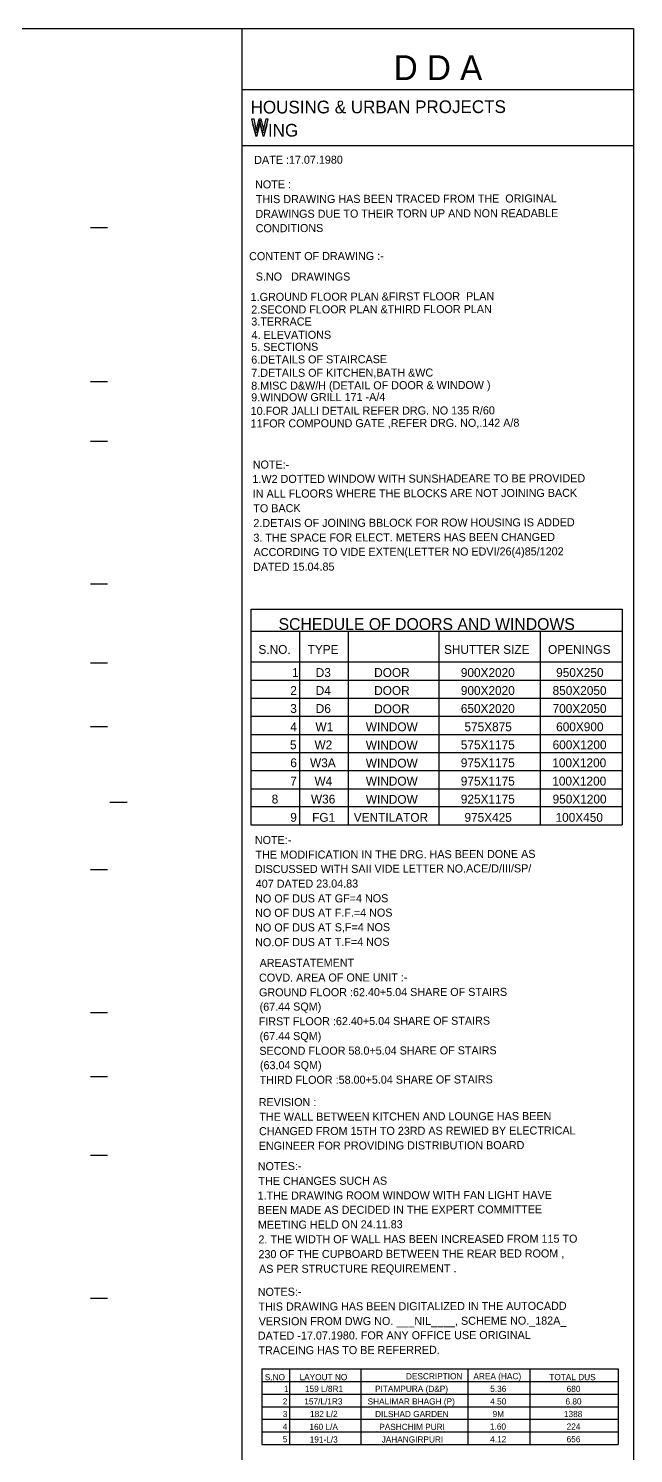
# Model space of a CAD drawing. Header units: millimetres. Extents: x 30 to 55791, y -4580 to 38782.
# Drawn here: x 43916 to 55791, y 10819 to 38782 of the extents above; entities that cross this region are included whole.
import ezdxf

# ---------------------------------------------------------------- set-up
doc = ezdxf.new("R2010")
doc.units = ezdxf.units.MM
doc.layers.add('A-ARCH-REF', color=8, linetype='CONTINUOUS')

msp = doc.modelspace()

# ---------------------------------------------------------------- linework, layer by layer
at = {"layer": 'A-ARCH-REF'}
for p, q in [((2538, 38782), (55791, 38782)), ((48106, 38782), (48106, 2452)), ((55791, 38782), (55791, 2452)), ((48106, 37587), (55791, 37587)), ((48365, 36740), (48301, 37010)), ((48301, 37010), (48336, 37010)), ((48336, 37010), (48371, 36834)), ((48395, 36828), (48442, 37010)), ((48448, 36946), (48401, 36740)), ((48442, 37010), (48477, 37010)), ((48454, 36952), (48448, 36946)), ((48459, 36975), (48454, 36969)), ((48454, 36969), (48454, 36963)), ((48454, 36963), (48454, 36958)), ((48454, 36958), (48454, 36952)), ((48459, 36975), (48459, 36981)), ((48459, 36981), (48459, 36975)), ((48459, 36969), (48459, 36975)), ((48459, 36963), (48459, 36969)), ((48465, 36958), (48459, 36963)), ((48465, 36952), (48465, 36958)), ((48465, 36946), (48465, 36952)), ((48518, 36740), (48465, 36946)), ((48477, 37010), (48512, 36875)), ((48542, 36840), (48583, 37010)), ((48612, 37010), (48548, 36740)), ((48583, 37010), (48612, 37010)), ((48401, 36740), (48365, 36740)), ((48371, 36834), (48371, 36828)), ((48371, 36828), (48377, 36822)), ((48377, 36822), (48377, 36816)), ((48377, 36816), (48377, 36810)), ((48377, 36810), (48377, 36805)), ((48377, 36805), (48377, 36799)), ((48377, 36799), (48377, 36793)), ((48377, 36793), (48383, 36793)), ((48383, 36793), (48389, 36799)), ((48383, 36793), (48383, 36787)), ((48383, 36787), (48383, 36793)), ((48383, 36787), (48383, 36781)), ((48383, 36781), (48383, 36787)), ((48389, 36816), (48389, 36822)), ((48389, 36822), (48395, 36822)), ((48389, 36810), (48389, 36816)), ((48389, 36805), (48389, 36810)), ((48389, 36799), (48389, 36805)), ((48395, 36822), (48395, 36828)), ((48512, 36875), (48512, 36869)), ((48512, 36869), (48518, 36863)), ((48518, 36863), (48518, 36858)), ((48518, 36858), (48518, 36852)), ((48518, 36852), (48518, 36846)), ((48518, 36846), (48518, 36840)), ((48518, 36840), (48524, 36840)), ((48548, 36740), (48518, 36740)), ((48524, 36840), (48524, 36834)), ((48524, 36834), (48524, 36828)), ((48524, 36828), (48524, 36822)), ((48524, 36822), (48524, 36816)), ((48524, 36816), (48524, 36810)), ((48524, 36810), (48530, 36810)), ((48530, 36810), (48530, 36805)), ((48530, 36805), (48530, 36799)), ((48530, 36799), (48530, 36793)), ((48530, 36793), (48530, 36787)), ((48530, 36787), (48530, 36781)), ((48530, 36781), (48530, 36787)), ((48530, 36787), (48536, 36787)), ((48536, 36810), (48536, 36816)), ((48536, 36816), (48542, 36816)), ((48536, 36805), (48536, 36810)), ((48536, 36799), (48536, 36805)), ((48536, 36793), (48536, 36799)), ((48536, 36787), (48536, 36793)), ((48542, 36834), (48542, 36840)), ((48542, 36828), (48542, 36834)), ((48542, 36822), (48542, 36828)), ((48542, 36816), (48542, 36822)), ((48106, 36487), (55791, 36487)), ((45135, 34874), (45464, 34874)), ((45135, 31856), (45464, 31856)), ((45135, 30685), (45464, 30685)), ((45135, 27884), (45464, 27884)), ((48283, 27390), (55568, 27390)), ((48283, 27390), (48283, 23153)), ((55568, 27390), (55568, 23153)), ((48283, 26954), (55568, 26954)), ((49236, 26954), (49236, 23153)), ((50189, 26954), (50189, 23153)), ((51972, 26954), (51972, 23153)), ((53961, 26954), (53961, 23153)), ((45135, 26336), (45464, 26336)), ((48283, 26354), (55568, 26354)), ((48283, 25995), (55568, 25995)), ((48283, 25642), (55568, 25642)), ((48283, 25289), (55568, 25289)), ((45135, 25083), (45464, 25083)), ((48283, 24930), (55568, 24930)), ((48283, 24577), (55568, 24577)), ((48283, 24224), (55568, 24224)), ((48283, 23865), (55568, 23865)), ((45511, 23600), (45853, 23600)), ((48283, 23512), (55568, 23512)), ((48283, 23153), (55568, 23153)), ((45135, 22276), (45464, 22276)), ((45135, 19475), (45464, 19475)), ((45135, 18216), (45464, 18216)), ((45135, 16674), (45464, 16674)), ((45135, 13867), (45464, 13867)), ((48495, 12479), (55491, 12479)), ((48495, 12479), (48495, 10996)), ((49036, 12479), (49036, 10996)), ((50442, 12479), (50442, 10996)), ((52537, 12479), (52537, 10996)), ((53755, 12479), (53755, 10996)), ((55491, 12479), (55491, 10996)), ((48495, 12232), (55491, 12232)), ((48495, 11984), (55491, 11984)), ((48495, 11737), (55491, 11737)), ((48495, 11490), (55491, 11490)), ((48495, 11243), (55491, 11243)), ((48495, 10996), (55491, 10996))]:
    msp.add_line(p, q, dxfattribs=at)

# ---------------------------------------------------------------- texts
for s, height, p in [('D D A', 487.8, (51084, 37769)), ('WING', 249.8, (48301, 36660)), ('S.NO   DRAWINGS', 158.08, (48377, 33835)), ('3.TERRACE', 158.1, (48289, 32953)), ('NOTE:-', 158.1, (48318, 30146)), ('SCHEDULE OF DOORS AND WINDOWS', 231.6, (48824, 26980)), ('S.NO.', 173.7, (48430, 26510)), ('TYPE', 173.7, (49395, 26510)), ('SHUTTER SIZE', 173.7, (52072, 26510)), ('OPENINGS', 173.7, (54114, 26510)), ('1', 174, (49089, 26057)), ('D3', 173.7, (49554, 26057)), ('DOOR', 173.7, (50701, 26057)), ('900X2020', 173.7, (52402, 26057)), ('950X250', 173.7, (54273, 26057)), ('2', 174, (49054, 25704)), ('D4', 173.7, (49554, 25704)), ('DOOR', 173.7, (50701, 25704)), ('900X2020', 173.7, (52402, 25704)), ('850X2050', 173.7, (54203, 25704)), ('3', 174, (49054, 25351)), ('D6', 173.7, (49554, 25351)), ('DOOR', 173.7, (50701, 25345)), ('650X2020', 173.7, (52402, 25351)), ('700X2050', 173.7, (54203, 25351)), ('WINDOW', 173.7, (50537, 24992)), ('575X875', 173.7, (52473, 24992)), ('600X900', 173.7, (54273, 24992)), ('4', 174, (49054, 24992)), ('W1', 173.7, (49548, 24992)), ('5', 174, (49048, 24639)), ('W2', 173.7, (49530, 24639)), ('WINDOW', 173.7, (50537, 24633)), ('575X1175', 173.7, (52402, 24639)), ('600X1200', 173.7, (54203, 24639)), ('6', 174, (49054, 24286)), ('W3A', 173.7, (49442, 24286)), ('WINDOW', 173.7, (50537, 24280)), ('975X1175', 173.7, (52402, 24286)), ('100X1200', 173.7, (54197, 24286)), ('7', 174, (49054, 23927)), ('W4', 173.7, (49530, 23927)), ('WINDOW', 173.7, (50537, 23927)), ('975X1175', 173.7, (52402, 23927)), ('100X1200', 173.7, (54197, 23927)), ('8', 174, (48689, 23574)), ('W36', 173.7, (49460, 23574)), ('WINDOW', 173.7, (50537, 23568)), ('925X1175', 173.7, (52402, 23574)), ('950X1200', 173.7, (54203, 23574)), ('9', 174, (49054, 23215)), ('FG1', 173.7, (49483, 23215)), ('VENTILATOR', 173.7, (50301, 23215)), ('975X425', 173.7, (52473, 23215)), ('100X450', 173.7, (54261, 23215)), ('NOTE:-', 158.1, (48359, 22779)), ('REVISION :', 158.1, (48436, 17636)), ('S.NO', 121.3, (48554, 12258)), ('LAYOUT NO', 121.3, (49236, 12258)), ('DESCRIPTION', 121.27, (51325, 12275)), ('AREA (HAC)', 121.3, (52649, 12275)), ('TOTAL DUS', 121.3, (54138, 12258)), ('1', 121, (48930, 12028)), ('159 L/8R1', 121.3, (49342, 12028)), ('PITAMPURA (D&P)', 121.27, (50719, 12028)), ('5.36', 121.3, (52979, 12028)), ('680', 121.3, (54479, 12028)), ('2', 121, (48907, 11781)), ('157/L/1R3', 121.3, (49330, 11781)), ('SHALIMAR BHAGH (P)', 121.27, (50572, 11781)), ('4.50', 121.3, (52979, 11781)), ('6.80', 121.3, (54456, 11781)), ('3', 121, (48907, 11534)), ('182 L/2', 121.3, (49442, 11534)), ('DILSHAD GARDEN', 121.27, (50719, 11534)), ('9M', 121.3, (53026, 11534)), ('1388', 121.3, (54426, 11534)), ('4', 121, (48907, 11287)), ('160 L/A', 121.3, (49430, 11281)), ('PASHCHIM PURI', 121.27, (50801, 11281)), ('1.60', 121.3, (52973, 11287)), ('224', 121.3, (54479, 11287)), ('5', 121, (48907, 11039)), ('191-L/3', 121.3, (49436, 11034)), ('JAHANGIRPURI', 121.27, (50848, 11034)), ('4.12', 121.3, (52979, 11039)), ('656', 121.3, (54479, 11039))]:
    msp.add_text(s, height=height, dxfattribs=at).set_placement(p)
for s, height, rotation, p in [('HOUSING & URBAN PROJECTS', 249.76, 0.1209, (48276, 37113)), ('DATE :17.07.1980', 158.08, 0.1702, (48347, 36124)), ('NOTE :', 158.1, 0.4228, (48364, 35642)), ('THIS DRAWING HAS BEEN TRACED FROM THE  ORIGINAL', 158.08, 0.1536, (48377, 35354)), ('DRAWINGS DUE TO THEIR TORN UP AND NON READABLE', 158.08, 0.1536, (48371, 35065)), ('CONDITIONS', 158.1, 0.2252, (48376, 34783)), ('CONTENT OF DRAWING :-', 158.08, 0.1152, (48247, 34235)), ('1.GROUND FLOOR PLAN &FIRST FLOOR  PLAN', 158.08, 0.1868, (48276, 33435)), ('2.SECOND FLOOR PLAN &THIRD FLOOR PLAN', 158.08, 0.1266, (48288, 33188)), ('4. ELEVATIONS', 158.08, 0.1925, (48294, 32688)), ('5. SECTIONS', 158.08, 0.2252, (48288, 32453)), ('6.DETAILS OF STAIRCASE', 158.08, 0.2252, (48288, 32205)), ('7.DETAILS OF KITCHEN,BATH &WC', 158.08, 0.0825, (48289, 31946)), ('8.MISC D&W/H (DETAIL OF DOOR & WINDOW )', 158.08, 0.1925, (48288, 31693)), ('9.WINDOW GRILL 171 -A/4', 158.08, 0.2252, (48288, 31464)), ('10.FOR JALLI DETAIL REFER DRG. NO 135 R/60', 158.08, 0.1266, (48277, 31199)), ('11FOR COMPOUND GATE ,REFER DRG. NO,.142 A/8', 158.08, 0.1702, (48277, 30952)), ('1.W2 DOTTED WINDOW WITH SUNSHADEARE TO BE PROVIDED', 158.08, 0.1375, (48312, 29863)), ('IN ALL FLOORS WHERE THE BLOCKS ARE NOT JOINING BACK', 158.08, 0.1427, (48318, 29575)), ('TO BACK', 158.1, 0.3243, (48329, 29287)), ('2.DETAIS OF JOINING BBLOCK FOR ROW HOUSING IS ADDED', 158.08, 0.1427, (48330, 28998)), ('3. THE SPACE FOR ELECT. METERS HAS BEEN CHANGED', 158.08, 0.1536, (48330, 28710)), ('ACCORDING TO VIDE EXTEN(LETTER NO EDVI/26(4)85/1202', 158.08, 0.1484, (48335, 28428)), ('DATED 15.04.85', 158.08, 0.1868, (48324, 28139)), ('THE MODIFICATION IN THE DRG. HAS BEEN DONE AS', 158.08, 0.165, (48371, 22490)), ('DISCUSSED WITH SAII VIDE LETTER NO.ACE/D/III/SP/', 158.08, 0.165, (48359, 22208)), ('407 DATED 23.04.83', 158.08, 0.1484, (48377, 21920)), ('NO OF DUS AT GF=4 NOS', 158.08, 0.1152, (48365, 21631)), ('NO OF DUS AT F.F.=4 NOS', 158.08, 0.11, (48365, 21349)), ('NO OF DUS AT S,F=4 NOS', 158.08, 0.2252, (48365, 21060)), ('NO.OF DUS AT T.F=4 NOS', 158.08, 0.2252, (48365, 20772)), ('AREASTATEMENT', 158.08, 0.165, (48453, 20366)), ('COVD. AREA OF ONE UNIT :-', 158.08, 0.1043, (48441, 20078)), ('GROUND FLOOR :62.40+5.04 SHARE OF STAIRS', 158.08, 0.1209, (48441, 19789)), ('(67.44 SQM)', 158.08, 0.1977, (48453, 19507)), ('FIRST FLOOR :62.40+5.04 SHARE OF STAIRS', 158.08, 0.1977, (48435, 19219)), ('(67.44 SQM)', 158.08, 0.11, (48453, 18930)), ('SECOND FLOOR 58.0+5.04 SHARE OF STAIRS', 158.08, 0.1266, (48447, 18642)), ('(63.04 SQM)', 158.08, 0.11, (48459, 18360)), ('THIRD FLOOR :58.00+5.04 SHARE OF STAIRS', 158.08, 0.1318, (48453, 18071)), ('THE WALL BETWEEN KITCHEN AND LOUNGE HAS BEEN', 158.08, 0.1593, (48447, 17347)), ('CHANGED FROM 15TH TO 23RD AS REWIED BY ELECTRICAL', 158.08, 0.1427, (48441, 17065)), ('ENGINEER FOR PROVIDING DISTRIBUTION BOARD', 158.08, 0.1702, (48435, 16777)), ('NOTES:-', 158.1, 0.3518, (48417, 16377)), ('THE CHANGES SUCH AS', 158.08, 0.1209, (48430, 16088)), ('1.THE DRAWING ROOM WINDOW WITH FAN LIGHT HAVE', 158.08, 0.1536, (48412, 15800)), ('BEEN MADE AS DECIDED IN THE EXPERT COMMITTEE', 158.08, 0.1593, (48418, 15517)), ('MEETING HELD ON 24.11.83', 158.08, 0.2086, (48418, 15229)), ('2. THE WIDTH OF WALL HAS BEEN INCREASED FROM 115 TO', 158.08, 0.1427, (48430, 14941)), ('230 OF THE CUPBOARD BETWEEN THE REAR BED ROOM ,', 158.08, 0.1484, (48430, 14652)), ('AS PER STRUCTURE REQUIREMENT .', 158.08, 0.1536, (48441, 14364)), ('NOTES:-', 158.1, 0.3518, (48417, 13911)), ('THIS DRAWING HAS BEEN DIGITALIZED IN THE AUTOCADD', 158.08, 0.1484, (48430, 13623)), ('VERSION FROM DWG NO. ___NIL____, SCHEME NO._182A_', 158.08, 0.1484, (48435, 13334)), ('DATED -17.07.1980. FOR ANY OFFICE USE ORIGINAL', 158.08, 0.165, (48418, 13052)), ('TRACEING HAS TO BE REFERRED.', 158.08, 0.1702, (48430, 12764))]:
    msp.add_text(s, height=height, rotation=rotation, dxfattribs=at).set_placement(p)

doc.saveas('drawing.dxf')
